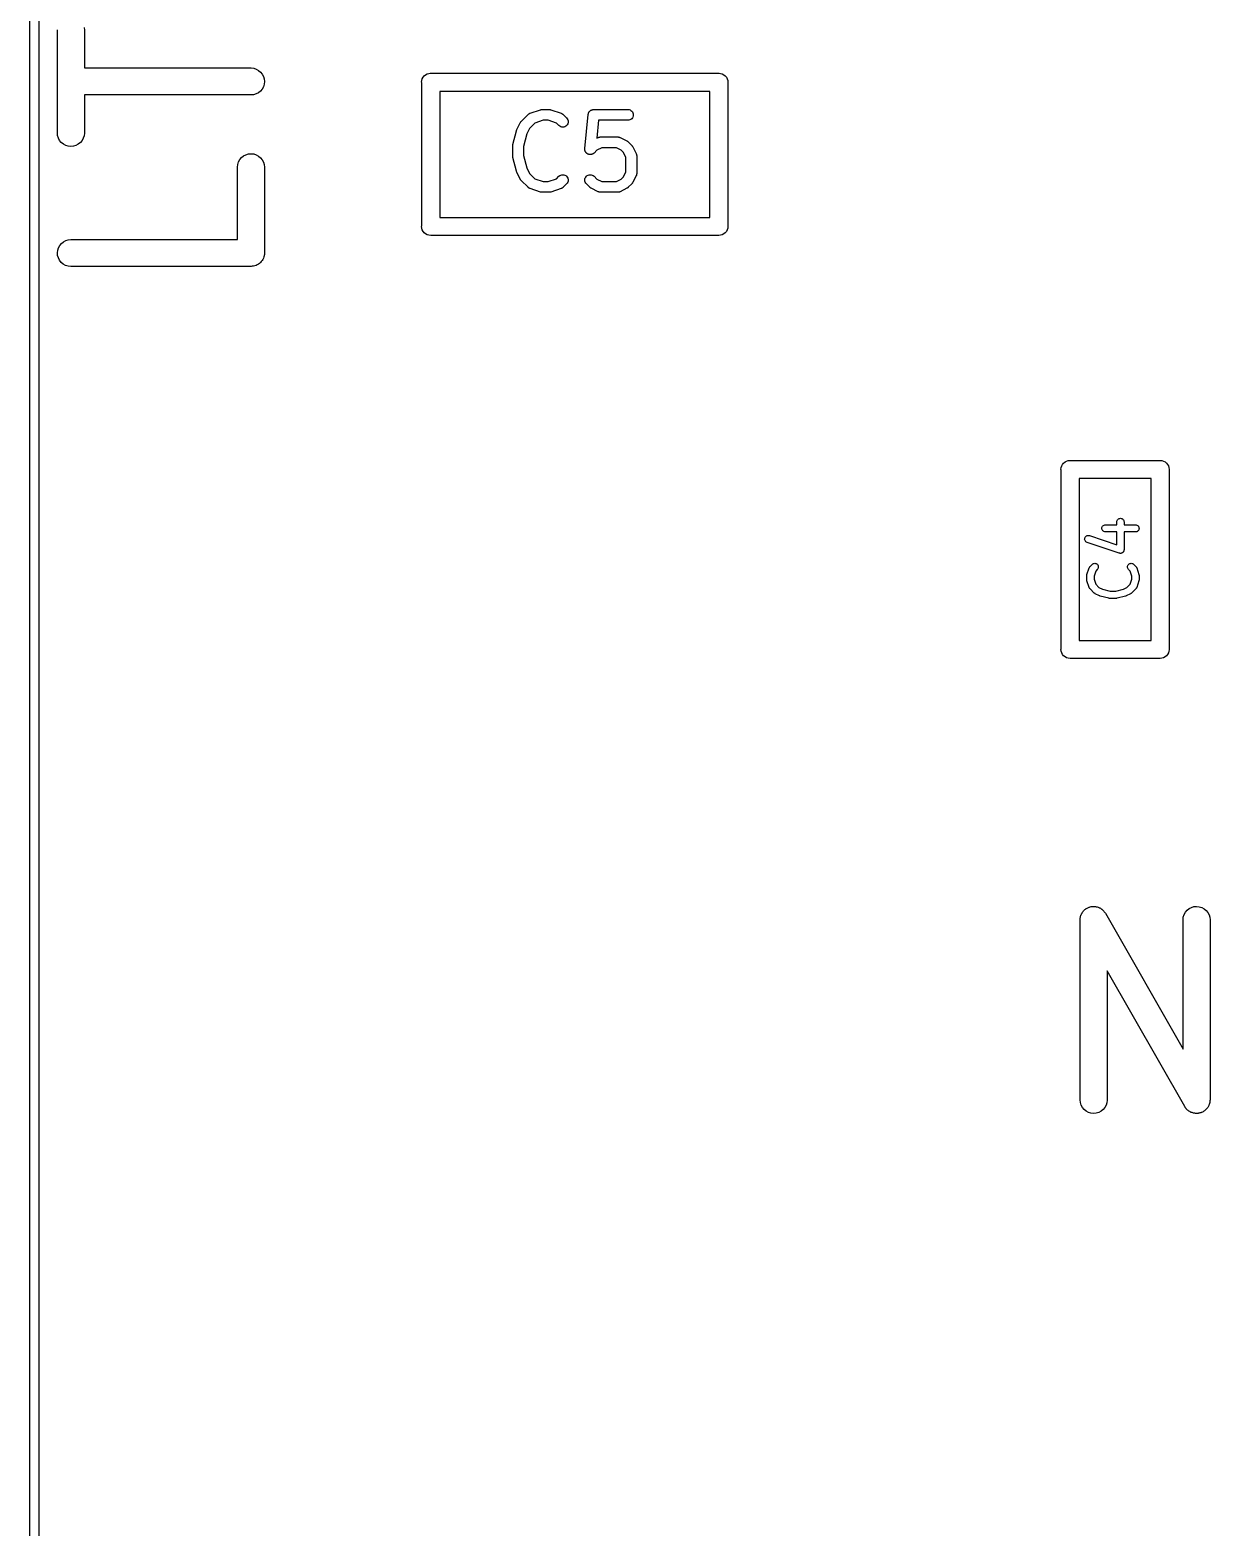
# Model space of a CAD drawing. Extents: x 39.2 to 71.6, y -130.1 to -60.
# Drawn here: x 39.98 to 46.53, y -84.87 to -76.56 of the extents above; entities that cross this region are included whole.
import ezdxf

# ---------------------------------------------------------------- set-up
doc = ezdxf.new("R2010")
doc.units = 0
doc.layers.add('BLACK', color=7, linetype='CONTINUOUS')

msp = doc.modelspace()

# ---------------------------------------------------------------- linework, layer by layer
at = {"layer": 'BLACK', "linetype": 'CONTINUOUS'}
for p, q in [((39.975, -125.001), (39.975, -64.9988)), ((40.025, -65.0011), (40.025, -124.999)), ((40.1274, -76.5595), (40.1274, -76.5585)), ((40.1274, -77.131), (40.1274, -76.5595)), ((40.276, -76.545), (40.2774, -76.5595)), ((40.2774, -76.5595), (40.2774, -76.7702)), ((40.2774, -76.7702), (41.2024, -76.7702)), ((41.2024, -76.7702), (41.2034, -76.7702)), ((41.2034, -76.7702), (41.218, -76.7719)), ((41.218, -76.7719), (41.2319, -76.7763)), ((41.2319, -76.7763), (41.2448, -76.7834)), ((41.2448, -76.7834), (41.256, -76.7928)), ((41.256, -76.7928), (41.2651, -76.8042)), ((41.2651, -76.8042), (41.2719, -76.8171)), ((41.2719, -76.8171), (41.2761, -76.8312)), ((41.2761, -76.8312), (41.2774, -76.8458)), ((42.1507, -76.8402), (42.1536, -76.8308)), ((42.1536, -76.8308), (42.1582, -76.8221)), ((42.1582, -76.8221), (42.1645, -76.8145)), ((42.1645, -76.8145), (42.1721, -76.8082)), ((42.1721, -76.8082), (42.1808, -76.8036)), ((42.1808, -76.8036), (42.1902, -76.8007)), ((42.1902, -76.8007), (42.1976, -76.8)), ((42.1976, -76.8), (42.2, -76.7998)), ((42.2, -76.7998), (42.2024, -76.8)), ((42.2024, -76.8), (43.7976, -76.8)), ((43.7976, -76.8), (43.8, -76.7998)), ((43.8, -76.7998), (43.8024, -76.8)), ((43.8024, -76.8), (43.8098, -76.8007)), ((43.8098, -76.8007), (43.8192, -76.8036)), ((43.8192, -76.8036), (43.8279, -76.8082)), ((43.8279, -76.8082), (43.8355, -76.8145)), ((43.8355, -76.8145), (43.8418, -76.8221)), ((43.8418, -76.8221), (43.8464, -76.8308)), ((43.8464, -76.8308), (43.8493, -76.8402)), ((41.2024, -76.9202), (40.2774, -76.9202)), ((40.2774, -76.9202), (40.2774, -77.131)), ((41.2169, -76.9188), (41.2024, -76.9202)), ((41.231, -76.9146), (41.2169, -76.9188)), ((41.2439, -76.9077), (41.231, -76.9146)), ((41.2552, -76.8985), (41.2439, -76.9077)), ((41.2646, -76.8872), (41.2552, -76.8985)), ((41.2715, -76.8743), (41.2646, -76.8872)), ((41.2758, -76.8603), (41.2715, -76.8743)), ((41.2774, -76.8458), (41.2758, -76.8603)), ((42.1498, -76.85), (42.1507, -76.8402)), ((42.15, -76.8525), (42.1498, -76.85)), ((42.15, -77.6476), (42.15, -76.8525)), ((42.25, -76.9), (42.25, -77.6)), ((43.75, -76.9), (42.25, -76.9)), ((43.75, -77.6), (43.75, -76.9)), ((43.8493, -76.8402), (43.8502, -76.85)), ((43.8502, -76.85), (43.85, -76.8524)), ((43.85, -76.8524), (43.85, -77.6476)), ((42.7524, -77.0215), (42.8096, -77.0025)), ((42.8096, -77.0025), (42.81, -77.0024)), ((42.81, -77.0024), (42.8116, -77.002)), ((42.8116, -77.002), (42.8132, -77.0015)), ((42.8132, -77.0015), (42.8145, -77.0014)), ((42.8145, -77.0014), (42.8157, -77.0011)), ((42.8157, -77.0011), (42.8174, -77.0011)), ((42.8174, -77.0011), (42.819, -77.001)), ((42.819, -77.001), (42.8571, -77.001)), ((42.8571, -77.001), (42.8576, -77.001)), ((42.8576, -77.001), (42.8592, -77.0011)), ((42.8592, -77.0011), (42.8609, -77.0012)), ((42.8609, -77.0012), (42.8621, -77.0015)), ((42.8621, -77.0015), (42.8634, -77.0016)), ((42.8634, -77.0016), (42.865, -77.0021)), ((42.865, -77.0021), (42.8666, -77.0025)), ((42.8666, -77.0025), (42.9238, -77.0215)), ((43.0909, -77.0043), (43.0922, -77.0038)), ((43.0922, -77.0038), (43.0933, -77.0032)), ((43.0933, -77.0032), (43.0949, -77.0028)), ((43.0949, -77.0028), (43.0963, -77.0022)), ((43.0963, -77.0022), (43.0977, -77.0019)), ((43.0977, -77.0019), (43.0989, -77.0015)), ((43.0989, -77.0015), (43.1005, -77.0014)), ((43.1005, -77.0014), (43.1021, -77.0011)), ((43.1021, -77.0011), (43.1034, -77.0011)), ((43.1034, -77.0011), (43.1048, -77.001)), ((43.1048, -77.001), (43.2952, -77.001)), ((43.2952, -77.001), (43.2957, -77.001)), ((43.2957, -77.001), (43.3015, -77.0016)), ((43.3015, -77.0016), (43.3071, -77.0034)), ((43.3071, -77.0034), (43.3122, -77.0062)), ((42.6779, -77.1128), (42.697, -77.0747)), ((42.697, -77.0747), (42.6972, -77.0743)), ((42.6972, -77.0743), (42.6981, -77.0729)), ((42.6981, -77.0729), (42.6989, -77.0714)), ((42.6989, -77.0714), (42.6997, -77.0704)), ((42.6997, -77.0704), (42.7004, -77.0694)), ((42.7004, -77.0694), (42.7015, -77.0682)), ((42.7015, -77.0682), (42.7026, -77.0669)), ((42.7026, -77.0669), (42.7407, -77.0288)), ((42.7407, -77.0288), (42.741, -77.0285)), ((42.741, -77.0285), (42.7417, -77.0279)), ((42.7417, -77.0279), (42.7423, -77.0273)), ((42.7423, -77.0273), (42.744, -77.0261)), ((42.744, -77.0261), (42.7456, -77.0248)), ((42.7456, -77.0248), (42.7463, -77.0244)), ((42.7463, -77.0244), (42.7471, -77.0239)), ((42.7471, -77.0239), (42.7489, -77.0231)), ((42.7781, -77.0762), (42.7485, -77.1059)), ((42.7489, -77.0231), (42.7508, -77.0221)), ((42.7508, -77.0221), (42.7516, -77.0219)), ((42.7516, -77.0219), (42.7524, -77.0215)), ((42.8239, -77.061), (42.7781, -77.0762)), ((42.8523, -77.061), (42.8239, -77.061)), ((42.8981, -77.0762), (42.8523, -77.061)), ((42.9121, -77.0903), (42.8981, -77.0762)), ((42.9238, -77.0215), (42.9242, -77.0217)), ((42.9242, -77.0217), (42.925, -77.022)), ((42.925, -77.022), (42.9258, -77.0223)), ((42.9258, -77.0223), (42.9276, -77.0233)), ((42.9276, -77.0233), (42.9295, -77.0241)), ((42.9295, -77.0241), (42.9302, -77.0247)), ((42.9302, -77.0247), (42.931, -77.0251)), ((42.931, -77.0251), (42.9326, -77.0264)), ((42.9326, -77.0264), (42.9342, -77.0276)), ((42.9342, -77.0276), (42.9348, -77.0282)), ((42.9348, -77.0282), (42.9355, -77.0288)), ((42.9355, -77.0288), (42.9545, -77.0478)), ((42.9581, -77.0859), (42.9544, -77.0904)), ((42.9545, -77.0478), (42.9548, -77.0481)), ((42.9548, -77.0481), (42.9585, -77.0527)), ((42.9609, -77.0808), (42.9581, -77.0859)), ((42.9585, -77.0527), (42.9612, -77.0579)), ((42.9627, -77.0752), (42.9609, -77.0808)), ((42.9612, -77.0579), (42.9628, -77.0635)), ((42.9633, -77.0694), (42.9627, -77.0752)), ((42.9628, -77.0635), (42.9633, -77.0694)), ((43.0559, -77.2184), (43.0749, -77.028)), ((43.0749, -77.028), (43.075, -77.0275)), ((43.075, -77.0275), (43.0752, -77.0262)), ((43.0752, -77.0262), (43.0754, -77.0249)), ((43.0754, -77.0249), (43.0758, -77.0234)), ((43.0758, -77.0234), (43.0762, -77.0218)), ((43.0762, -77.0218), (43.0767, -77.0206)), ((43.0767, -77.0206), (43.0771, -77.0193)), ((43.0771, -77.0193), (43.0779, -77.0179)), ((43.0779, -77.0179), (43.0785, -77.0164)), ((43.0785, -77.0164), (43.0793, -77.0154)), ((43.0793, -77.0154), (43.0799, -77.0142)), ((43.0799, -77.0142), (43.0809, -77.0129)), ((43.0809, -77.0129), (43.0818, -77.0116)), ((43.0818, -77.0116), (43.0828, -77.0107)), ((43.0828, -77.0107), (43.0836, -77.0097)), ((43.0836, -77.0097), (43.0849, -77.0087)), ((43.0849, -77.0087), (43.086, -77.0075)), ((43.086, -77.0075), (43.0871, -77.0068)), ((43.0871, -77.0068), (43.0882, -77.006)), ((43.0882, -77.006), (43.0896, -77.0052)), ((43.0896, -77.0052), (43.0909, -77.0043)), ((43.1319, -77.061), (43.122, -77.1602)), ((43.2952, -77.061), (43.1319, -77.061)), ((43.3011, -77.0604), (43.2952, -77.061)), ((43.3067, -77.0587), (43.3011, -77.0604)), ((43.3118, -77.0559), (43.3067, -77.0587)), ((43.3164, -77.0522), (43.3118, -77.0559)), ((43.3122, -77.0062), (43.3167, -77.01)), ((43.3201, -77.0477), (43.3164, -77.0522)), ((43.3167, -77.01), (43.3203, -77.0145)), ((43.3229, -77.0426), (43.3201, -77.0477)), ((43.3203, -77.0145), (43.3231, -77.0197)), ((43.3246, -77.037), (43.3229, -77.0426)), ((43.3231, -77.0197), (43.3247, -77.0253)), ((43.3252, -77.0312), (43.3246, -77.037)), ((43.3247, -77.0253), (43.3252, -77.0312)), ((40.1288, -77.1455), (40.1274, -77.131)), ((40.133, -77.1595), (40.1288, -77.1455)), ((40.1399, -77.1725), (40.133, -77.1595)), ((40.2713, -77.1605), (40.2643, -77.1733)), ((40.2757, -77.1465), (40.2713, -77.1605)), ((40.2774, -77.132), (40.2757, -77.1465)), ((40.2774, -77.131), (40.2774, -77.132)), ((42.6566, -77.1951), (42.6757, -77.1189)), ((42.6757, -77.1189), (42.6758, -77.1185)), ((42.6758, -77.1182), (42.6769, -77.1156)), ((42.6758, -77.1184), (42.6758, -77.1182)), ((42.6758, -77.1185), (42.6758, -77.1184)), ((42.6769, -77.1156), (42.6778, -77.113)), ((42.6778, -77.113), (42.6779, -77.1129)), ((42.6779, -77.1129), (42.6779, -77.1128)), ((42.7331, -77.1367), (42.7157, -77.2061)), ((42.7485, -77.1059), (42.7331, -77.1367)), ((42.9166, -77.094), (42.9121, -77.0903)), ((42.9218, -77.0967), (42.9166, -77.094)), ((42.9274, -77.0985), (42.9218, -77.0967)), ((42.9332, -77.099), (42.9274, -77.0985)), ((42.9391, -77.0985), (42.9332, -77.099)), ((42.9447, -77.0968), (42.9391, -77.0985)), ((42.9498, -77.0941), (42.9447, -77.0968)), ((42.9544, -77.0904), (42.9498, -77.0941)), ((43.122, -77.1602), (43.1294, -77.1565)), ((43.1294, -77.1565), (43.1298, -77.1563)), ((43.1298, -77.1563), (43.1306, -77.156)), ((43.1306, -77.156), (43.1314, -77.1556)), ((43.1314, -77.1556), (43.1334, -77.155)), ((43.1334, -77.155), (43.1353, -77.1543)), ((43.1353, -77.1543), (43.1362, -77.1542)), ((43.1362, -77.1542), (43.137, -77.1539)), ((43.137, -77.1539), (43.1391, -77.1537)), ((43.1391, -77.1537), (43.1411, -77.1534)), ((43.1411, -77.1534), (43.142, -77.1534)), ((43.142, -77.1534), (43.1429, -77.1533)), ((43.1429, -77.1533), (43.2381, -77.1533)), ((43.2381, -77.1533), (43.2385, -77.1533)), ((43.2385, -77.1533), (43.2394, -77.1534)), ((43.2394, -77.1534), (43.2403, -77.1534)), ((43.2403, -77.1534), (43.2423, -77.1538)), ((43.2423, -77.1538), (43.2443, -77.154)), ((43.2443, -77.154), (43.2452, -77.1543)), ((43.2452, -77.1543), (43.246, -77.1544)), ((43.246, -77.1544), (43.248, -77.1551)), ((43.248, -77.1551), (43.2499, -77.1558)), ((43.2499, -77.1558), (43.2507, -77.1562)), ((43.2507, -77.1562), (43.2515, -77.1565)), ((43.2515, -77.1565), (43.2896, -77.1755)), ((40.1492, -77.1838), (40.1399, -77.1725)), ((40.1604, -77.1931), (40.1492, -77.1838)), ((40.1733, -77.2001), (40.1604, -77.1931)), ((40.1873, -77.2044), (40.1733, -77.2001)), ((40.2019, -77.206), (40.1873, -77.2044)), ((40.2164, -77.2046), (40.2019, -77.206)), ((40.2305, -77.2005), (40.2164, -77.2046)), ((40.2434, -77.1937), (40.2305, -77.2005)), ((40.2549, -77.1845), (40.2434, -77.1937)), ((40.2643, -77.1733), (40.2549, -77.1845)), ((41.1613, -77.2587), (41.1743, -77.2519)), ((41.1743, -77.2519), (41.1883, -77.2478)), ((41.1883, -77.2478), (41.2029, -77.2464)), ((41.2029, -77.2464), (41.2175, -77.248)), ((41.2175, -77.248), (41.2314, -77.2523)), ((41.2314, -77.2523), (41.2443, -77.2592)), ((42.6557, -77.2009), (42.6561, -77.1985)), ((42.6558, -77.2014), (42.6557, -77.2009)), ((42.6557, -77.202), (42.6558, -77.2014)), ((42.6557, -77.2024), (42.6557, -77.202)), ((42.6557, -77.2595), (42.6557, -77.2024)), ((42.6561, -77.1985), (42.6564, -77.1961)), ((42.6564, -77.1961), (42.6565, -77.1956)), ((42.6565, -77.1956), (42.6566, -77.1951)), ((42.7157, -77.2061), (42.7157, -77.2558)), ((43.0557, -77.2213), (43.0559, -77.2199)), ((43.0559, -77.2228), (43.0557, -77.2213)), ((43.0559, -77.2199), (43.0559, -77.2184)), ((43.0559, -77.2243), (43.0559, -77.2228)), ((43.0561, -77.2257), (43.0559, -77.2243)), ((43.0563, -77.2272), (43.0561, -77.2257)), ((43.0567, -77.2286), (43.0563, -77.2272)), ((43.057, -77.23), (43.0567, -77.2286)), ((43.0575, -77.2314), (43.057, -77.23)), ((43.0579, -77.2328), (43.0575, -77.2314)), ((43.0586, -77.2341), (43.0579, -77.2328)), ((43.0592, -77.2355), (43.0586, -77.2341)), ((43.06, -77.2367), (43.0592, -77.2355)), ((43.0607, -77.2379), (43.06, -77.2367)), ((43.0616, -77.2391), (43.0607, -77.2379)), ((43.0624, -77.2403), (43.0616, -77.2391)), ((43.0634, -77.2414), (43.0624, -77.2403)), ((43.0644, -77.2425), (43.0634, -77.2414)), ((43.0655, -77.2434), (43.0644, -77.2425)), ((43.0665, -77.2445), (43.0655, -77.2434)), ((43.0677, -77.2453), (43.0665, -77.2445)), ((43.0689, -77.2462), (43.0677, -77.2453)), ((43.0702, -77.247), (43.0689, -77.2462)), ((43.0714, -77.2478), (43.0702, -77.247)), ((43.0727, -77.2483), (43.0714, -77.2478)), ((43.074, -77.249), (43.0727, -77.2483)), ((43.0754, -77.2495), (43.074, -77.249)), ((43.0768, -77.2501), (43.0754, -77.2495)), ((43.0782, -77.2504), (43.0768, -77.2501)), ((43.0796, -77.2508), (43.0782, -77.2504)), ((43.0811, -77.251), (43.0796, -77.2508)), ((43.0825, -77.2513), (43.0811, -77.251)), ((43.084, -77.2513), (43.0825, -77.2513)), ((43.0854, -77.2514), (43.084, -77.2513)), ((43.0869, -77.2513), (43.0854, -77.2514)), ((43.0884, -77.2513), (43.0869, -77.2513)), ((43.0898, -77.251), (43.0884, -77.2513)), ((43.0912, -77.2509), (43.0898, -77.251)), ((43.0927, -77.2505), (43.0912, -77.2509)), ((43.0941, -77.2502), (43.0927, -77.2505)), ((43.0955, -77.2497), (43.0941, -77.2502)), ((43.0969, -77.2493), (43.0955, -77.2497)), ((43.0982, -77.2486), (43.0969, -77.2493)), ((43.0996, -77.248), (43.0982, -77.2486)), ((43.1008, -77.2472), (43.0996, -77.248)), ((43.1021, -77.2466), (43.1008, -77.2472)), ((43.1032, -77.2457), (43.1021, -77.2466)), ((43.1045, -77.2448), (43.1032, -77.2457)), ((43.1055, -77.2438), (43.1045, -77.2448)), ((43.1066, -77.2429), (43.1055, -77.2438)), ((43.1069, -77.2426), (43.1066, -77.2429)), ((43.1225, -77.227), (43.1069, -77.2426)), ((43.1499, -77.2133), (43.1225, -77.227)), ((43.231, -77.2133), (43.1499, -77.2133)), ((43.2584, -77.227), (43.231, -77.2133)), ((43.2706, -77.2392), (43.2584, -77.227)), ((43.2843, -77.2666), (43.2706, -77.2392)), ((43.2896, -77.1755), (43.29, -77.1757)), ((43.29, -77.1757), (43.2914, -77.1766)), ((43.2914, -77.1766), (43.2929, -77.1774)), ((43.2929, -77.1774), (43.2938, -77.1782)), ((43.2938, -77.1782), (43.2949, -77.1789)), ((43.2949, -77.1789), (43.2961, -77.1801)), ((43.2961, -77.1801), (43.2974, -77.1812)), ((43.2974, -77.1812), (43.3165, -77.2002)), ((43.3165, -77.2002), (43.3167, -77.2005)), ((43.3167, -77.2005), (43.3178, -77.2018)), ((43.3178, -77.2018), (43.319, -77.2031)), ((43.319, -77.2031), (43.3196, -77.2041)), ((43.3196, -77.2041), (43.3204, -77.2051)), ((43.3204, -77.2051), (43.3212, -77.2066)), ((43.3212, -77.2066), (43.3221, -77.208)), ((43.3221, -77.208), (43.3411, -77.2461)), ((43.3411, -77.2461), (43.3413, -77.2465)), ((43.3413, -77.2465), (43.3416, -77.2473)), ((43.3416, -77.2473), (43.342, -77.2481)), ((43.342, -77.2481), (43.3426, -77.2501)), ((43.3426, -77.2501), (43.3433, -77.252)), ((43.3433, -77.252), (43.3435, -77.2528)), ((43.3435, -77.2528), (43.3437, -77.2537)), ((41.1274, -77.3204), (41.129, -77.3058)), ((41.1274, -77.3214), (41.1274, -77.3204)), ((41.1274, -77.7226), (41.1274, -77.3214)), ((41.129, -77.3058), (41.1334, -77.2919)), ((41.1334, -77.2919), (41.1405, -77.2791)), ((41.1405, -77.2791), (41.1499, -77.2678)), ((41.1499, -77.2678), (41.1613, -77.2587)), ((41.2443, -77.2592), (41.2556, -77.2686)), ((41.2556, -77.2686), (41.2648, -77.2799)), ((41.2648, -77.2799), (41.2717, -77.2928)), ((41.2717, -77.2928), (41.276, -77.3069)), ((41.276, -77.3069), (41.2774, -77.3214)), ((41.2774, -77.3214), (41.2774, -77.7976)), ((42.6558, -77.2601), (42.6557, -77.2595)), ((42.6557, -77.2606), (42.6558, -77.2601)), ((42.6561, -77.263), (42.6557, -77.2606)), ((42.6563, -77.2653), (42.6561, -77.263)), ((42.6564, -77.2659), (42.6563, -77.2653)), ((42.6565, -77.2664), (42.6564, -77.2659)), ((42.6566, -77.2668), (42.6565, -77.2664)), ((42.6757, -77.343), (42.6566, -77.2668)), ((42.7157, -77.2558), (42.7331, -77.3252)), ((42.7331, -77.3252), (42.7485, -77.356)), ((43.2843, -77.3477), (43.2843, -77.2666)), ((43.3437, -77.2537), (43.3439, -77.2557)), ((43.3439, -77.2557), (43.3442, -77.2578)), ((43.3442, -77.2578), (43.3442, -77.2586)), ((43.3442, -77.2586), (43.3443, -77.2595)), ((43.3443, -77.2595), (43.3443, -77.3548)), ((42.6757, -77.3431), (42.6757, -77.343)), ((42.6757, -77.3433), (42.6757, -77.3431)), ((42.6767, -77.3458), (42.6757, -77.3433)), ((42.6776, -77.3485), (42.6767, -77.3458)), ((42.6777, -77.3486), (42.6776, -77.3485)), ((42.6777, -77.3488), (42.6777, -77.3486)), ((42.6779, -77.3491), (42.6777, -77.3488)), ((42.697, -77.3872), (42.6779, -77.3491)), ((42.6979, -77.3887), (42.697, -77.3872)), ((42.6986, -77.3901), (42.6979, -77.3887)), ((42.6994, -77.3911), (42.6986, -77.3901)), ((42.7001, -77.3922), (42.6994, -77.3911)), ((42.7013, -77.3934), (42.7001, -77.3922)), ((42.7023, -77.3947), (42.7013, -77.3934)), ((42.7026, -77.395), (42.7023, -77.3947)), ((42.7407, -77.4331), (42.7026, -77.395)), ((42.7485, -77.356), (42.7781, -77.3857)), ((42.7781, -77.3857), (42.8239, -77.401)), ((42.8239, -77.401), (42.8523, -77.401)), ((42.8523, -77.401), (42.8981, -77.3857)), ((42.8981, -77.3857), (42.9121, -77.3716)), ((42.9121, -77.3716), (42.9124, -77.3713)), ((42.9124, -77.3713), (42.917, -77.3677)), ((42.917, -77.3677), (42.9222, -77.365)), ((42.9222, -77.365), (42.9278, -77.3634)), ((42.9278, -77.3634), (42.9336, -77.3629)), ((42.9336, -77.3629), (42.9395, -77.3635)), ((42.9545, -77.4141), (42.9355, -77.4331)), ((42.9395, -77.3635), (42.9451, -77.3652)), ((42.9451, -77.3652), (42.9502, -77.368)), ((42.9502, -77.368), (42.9547, -77.3718)), ((42.9583, -77.4095), (42.9545, -77.4141)), ((42.9547, -77.3718), (42.9584, -77.3763)), ((42.961, -77.4044), (42.9583, -77.4095)), ((42.9584, -77.3763), (42.9611, -77.3815)), ((42.9627, -77.3988), (42.961, -77.4044)), ((42.9611, -77.3815), (42.9628, -77.3871)), ((42.9633, -77.393), (42.9627, -77.3988)), ((42.9628, -77.3871), (42.9633, -77.393)), ((43.0557, -77.3925), (43.0563, -77.3867)), ((43.0562, -77.3984), (43.0557, -77.3925)), ((43.0579, -77.404), (43.0562, -77.3984)), ((43.0563, -77.3867), (43.0581, -77.3811)), ((43.0606, -77.4092), (43.0579, -77.404)), ((43.0581, -77.3811), (43.0609, -77.376)), ((43.0642, -77.4138), (43.0606, -77.4092)), ((43.0609, -77.376), (43.0646, -77.3715)), ((43.0645, -77.4141), (43.0642, -77.4138)), ((43.0835, -77.4331), (43.0645, -77.4141)), ((43.0646, -77.3715), (43.0692, -77.3678)), ((43.0692, -77.3678), (43.0744, -77.3651)), ((43.0744, -77.3651), (43.08, -77.3634)), ((43.08, -77.3634), (43.0858, -77.3629)), ((43.0858, -77.3629), (43.0916, -77.3634)), ((43.0916, -77.3634), (43.0972, -77.3652)), ((43.0972, -77.3652), (43.1024, -77.3679)), ((43.1024, -77.3679), (43.1069, -77.3716)), ((43.1069, -77.3716), (43.1225, -77.3872)), ((43.1225, -77.3872), (43.1499, -77.401)), ((43.1499, -77.401), (43.231, -77.401)), ((43.231, -77.401), (43.2584, -77.3872)), ((43.2584, -77.3872), (43.2706, -77.3751)), ((43.2706, -77.3751), (43.2843, -77.3477)), ((43.3164, -77.4141), (43.2974, -77.4331)), ((43.3175, -77.4128), (43.3164, -77.4141)), ((43.3187, -77.4116), (43.3175, -77.4128)), ((43.3194, -77.4105), (43.3187, -77.4116)), ((43.3202, -77.4095), (43.3194, -77.4105)), ((43.321, -77.4081), (43.3202, -77.4095)), ((43.3219, -77.4066), (43.321, -77.4081)), ((43.3221, -77.4063), (43.3219, -77.4066)), ((43.3411, -77.3682), (43.3221, -77.4063)), ((43.3414, -77.3674), (43.3411, -77.3682)), ((43.3419, -77.3666), (43.3414, -77.3674)), ((43.3425, -77.3646), (43.3419, -77.3666)), ((43.3432, -77.3627), (43.3425, -77.3646)), ((43.3434, -77.3618), (43.3432, -77.3627)), ((43.3436, -77.361), (43.3434, -77.3618)), ((43.3439, -77.359), (43.3436, -77.361)), ((43.3442, -77.3569), (43.3439, -77.359)), ((43.3443, -77.3552), (43.3442, -77.3561)), ((43.3442, -77.3561), (43.3442, -77.3569)), ((43.3443, -77.3548), (43.3443, -77.3552)), ((42.7414, -77.4337), (42.7407, -77.4331)), ((42.742, -77.4343), (42.7414, -77.4337)), ((42.7436, -77.4355), (42.742, -77.4343)), ((42.7452, -77.4368), (42.7436, -77.4355)), ((42.746, -77.4373), (42.7452, -77.4368)), ((42.7467, -77.4378), (42.746, -77.4373)), ((42.7486, -77.4386), (42.7467, -77.4378)), ((42.7504, -77.4396), (42.7486, -77.4386)), ((42.7512, -77.4399), (42.7504, -77.4396)), ((42.752, -77.4402), (42.7512, -77.4399)), ((42.7524, -77.4404), (42.752, -77.4402)), ((42.8096, -77.4594), (42.7524, -77.4404)), ((42.8112, -77.4598), (42.8096, -77.4594)), ((42.8128, -77.4603), (42.8112, -77.4598)), ((42.814, -77.4604), (42.8128, -77.4603)), ((42.8153, -77.4607), (42.814, -77.4604)), ((42.817, -77.4608), (42.8153, -77.4607)), ((42.8186, -77.4609), (42.817, -77.4608)), ((42.819, -77.461), (42.8186, -77.4609)), ((42.8571, -77.461), (42.819, -77.461)), ((42.8588, -77.4608), (42.8571, -77.461)), ((42.8605, -77.4608), (42.8588, -77.4608)), ((42.8617, -77.4605), (42.8605, -77.4608)), ((42.863, -77.4604), (42.8617, -77.4605)), ((42.8646, -77.4599), (42.863, -77.4604)), ((42.8662, -77.4595), (42.8646, -77.4599)), ((42.8666, -77.4594), (42.8662, -77.4595)), ((42.9238, -77.4404), (42.8666, -77.4594)), ((42.9246, -77.44), (42.9238, -77.4404)), ((42.9254, -77.4398), (42.9246, -77.44)), ((42.9272, -77.4388), (42.9254, -77.4398)), ((42.9291, -77.438), (42.9272, -77.4388)), ((42.9298, -77.4375), (42.9291, -77.438)), ((42.9306, -77.4371), (42.9298, -77.4375)), ((42.9322, -77.4358), (42.9306, -77.4371)), ((42.9339, -77.4346), (42.9322, -77.4358)), ((42.9345, -77.434), (42.9339, -77.4346)), ((42.9352, -77.4334), (42.9345, -77.434)), ((42.9355, -77.4331), (42.9352, -77.4334)), ((43.0849, -77.4342), (43.0835, -77.4331)), ((43.0861, -77.4354), (43.0849, -77.4342)), ((43.0871, -77.436), (43.0861, -77.4354)), ((43.0881, -77.4368), (43.0871, -77.436)), ((43.0896, -77.4376), (43.0881, -77.4368)), ((43.091, -77.4385), (43.0896, -77.4376)), ((43.0913, -77.4387), (43.091, -77.4385)), ((43.1294, -77.4578), (43.0913, -77.4387)), ((43.1303, -77.4581), (43.1294, -77.4578)), ((43.131, -77.4585), (43.1303, -77.4581)), ((43.133, -77.4591), (43.131, -77.4585)), ((43.1349, -77.4599), (43.133, -77.4591)), ((43.1358, -77.46), (43.1349, -77.4599)), ((43.1366, -77.4603), (43.1358, -77.46)), ((43.1386, -77.4605), (43.1366, -77.4603)), ((43.1407, -77.4609), (43.1386, -77.4605)), ((43.1416, -77.4609), (43.1407, -77.4609)), ((43.1424, -77.4609), (43.1416, -77.4609)), ((43.1429, -77.461), (43.1424, -77.4609)), ((43.2381, -77.461), (43.1429, -77.461)), ((43.239, -77.4609), (43.2381, -77.461)), ((43.2399, -77.4609), (43.239, -77.4609)), ((43.2419, -77.4606), (43.2399, -77.4609)), ((43.2439, -77.4604), (43.2419, -77.4606)), ((43.2448, -77.4601), (43.2439, -77.4604)), ((43.2456, -77.46), (43.2448, -77.4601)), ((43.2476, -77.4593), (43.2456, -77.46)), ((43.2495, -77.4587), (43.2476, -77.4593)), ((43.2503, -77.4583), (43.2495, -77.4587)), ((43.2511, -77.458), (43.2503, -77.4583)), ((43.2515, -77.4578), (43.2511, -77.458)), ((43.2896, -77.4387), (43.2515, -77.4578)), ((43.291, -77.4378), (43.2896, -77.4387)), ((43.2925, -77.4371), (43.291, -77.4378)), ((43.2935, -77.4363), (43.2925, -77.4371)), ((43.2946, -77.4356), (43.2935, -77.4363)), ((43.2958, -77.4345), (43.2946, -77.4356)), ((43.2971, -77.4334), (43.2958, -77.4345)), ((43.2974, -77.4331), (43.2971, -77.4334)), ((42.1498, -77.65), (42.15, -77.6476)), ((42.1507, -77.6598), (42.1498, -77.65)), ((42.1536, -77.6692), (42.1507, -77.6598)), ((42.25, -77.6), (43.75, -77.6)), ((43.8493, -77.6598), (43.8464, -77.6692)), ((43.85, -77.6524), (43.8493, -77.6598)), ((43.85, -77.6476), (43.8502, -77.65)), ((43.8502, -77.65), (43.85, -77.6524)), ((43.85, -77.6524), (43.85, -77.6524)), ((40.1402, -77.7557), (40.1495, -77.7444)), ((40.1495, -77.7444), (40.1609, -77.7351)), ((40.1609, -77.7351), (40.1738, -77.7283)), ((40.1738, -77.7283), (40.1878, -77.724)), ((40.1878, -77.724), (40.2024, -77.7226)), ((40.2024, -77.7226), (41.1274, -77.7226)), ((42.1582, -77.6779), (42.1536, -77.6692)), ((42.1607, -77.681), (42.1582, -77.6779)), ((42.1645, -77.6855), (42.1607, -77.681)), ((42.1721, -77.6918), (42.1645, -77.6855)), ((42.1808, -77.6964), (42.1721, -77.6918)), ((42.1902, -77.6993), (42.1808, -77.6964)), ((42.2, -77.7002), (42.1902, -77.6993)), ((42.2024, -77.7), (42.2, -77.7002)), ((43.7976, -77.7), (42.2024, -77.7)), ((43.8, -77.7002), (43.7976, -77.7)), ((43.8098, -77.6993), (43.8, -77.7002)), ((43.8192, -77.6964), (43.8098, -77.6993)), ((43.8279, -77.6918), (43.8192, -77.6964)), ((43.8355, -77.6855), (43.8279, -77.6918)), ((43.8418, -77.6779), (43.8355, -77.6855)), ((43.8464, -77.6692), (43.8418, -77.6779)), ((40.1274, -77.7971), (40.1289, -77.7825)), ((40.1287, -77.8117), (40.1274, -77.7971)), ((40.1328, -77.8257), (40.1287, -77.8117)), ((40.1289, -77.7825), (40.1332, -77.7686)), ((40.1396, -77.8387), (40.1328, -77.8257)), ((40.1332, -77.7686), (40.1402, -77.7557)), ((41.2679, -77.8334), (41.2646, -77.8396)), ((41.2713, -77.8272), (41.2679, -77.8334)), ((41.2714, -77.8269), (41.2713, -77.8272)), ((41.2715, -77.8267), (41.2714, -77.8269)), ((41.2736, -77.8199), (41.2715, -77.8267)), ((41.2757, -77.8132), (41.2736, -77.8199)), ((41.2758, -77.813), (41.2757, -77.8132)), ((41.2766, -77.8057), (41.2758, -77.8127)), ((41.2758, -77.8127), (41.2758, -77.813)), ((41.2774, -77.7987), (41.2766, -77.8057)), ((41.2774, -77.7976), (41.2774, -77.7981)), ((41.2774, -77.7981), (41.2774, -77.7981)), ((41.2774, -77.7981), (41.2774, -77.7982)), ((41.2774, -77.7982), (41.2774, -77.7987)), ((40.1488, -77.8501), (40.1396, -77.8387)), ((40.16, -77.8595), (40.1488, -77.8501)), ((40.1728, -77.8666), (40.16, -77.8595)), ((40.1868, -77.871), (40.1728, -77.8666)), ((40.2013, -77.8726), (40.1868, -77.871)), ((40.2024, -77.8726), (40.2013, -77.8726)), ((41.2024, -77.8726), (40.2024, -77.8726)), ((41.2094, -77.8719), (41.2024, -77.8726)), ((41.2164, -77.8713), (41.2094, -77.8719)), ((41.2167, -77.8712), (41.2164, -77.8713)), ((41.2169, -77.8712), (41.2167, -77.8712)), ((41.2237, -77.8692), (41.2169, -77.8712)), ((41.2305, -77.8672), (41.2237, -77.8692)), ((41.2307, -77.867), (41.2305, -77.8672)), ((41.231, -77.867), (41.2307, -77.867)), ((41.2372, -77.8636), (41.231, -77.867)), ((41.2434, -77.8604), (41.2372, -77.8636)), ((41.2437, -77.8602), (41.2434, -77.8604)), ((41.2439, -77.8601), (41.2437, -77.8602)), ((41.2494, -77.8556), (41.2439, -77.8601)), ((41.2549, -77.8512), (41.2494, -77.8556)), ((41.255, -77.851), (41.2549, -77.8512)), ((41.2552, -77.8508), (41.255, -77.851)), ((41.2597, -77.8454), (41.2552, -77.8508)), ((41.2643, -77.84), (41.2597, -77.8454)), ((41.2644, -77.8398), (41.2643, -77.84)), ((41.2646, -77.8396), (41.2644, -77.8398)), ((45.6998, -79), (45.7007, -78.9902)), ((45.7007, -78.9902), (45.7036, -78.9808)), ((45.7036, -78.9808), (45.7082, -78.9721)), ((45.7082, -78.9721), (45.7145, -78.9645)), ((45.7145, -78.9645), (45.7221, -78.9582)), ((45.7221, -78.9582), (45.7308, -78.9536)), ((45.7308, -78.9536), (45.7402, -78.9507)), ((45.7402, -78.9507), (45.7476, -78.95)), ((45.7476, -78.95), (45.75, -78.9498)), ((45.75, -78.9498), (45.7524, -78.95)), ((45.7524, -78.95), (46.2476, -78.95)), ((46.2476, -78.95), (46.25, -78.9498)), ((46.25, -78.9498), (46.2524, -78.95)), ((46.2524, -78.95), (46.2598, -78.9507)), ((46.2598, -78.9507), (46.2692, -78.9536)), ((46.2692, -78.9536), (46.2779, -78.9582)), ((46.2779, -78.9582), (46.2855, -78.9645)), ((46.2855, -78.9645), (46.2918, -78.9721)), ((46.2918, -78.9721), (46.2964, -78.9808)), ((46.2964, -78.9808), (46.2993, -78.9902)), ((46.2993, -78.9902), (46.3002, -79)), ((45.7, -79.0025), (45.6998, -79)), ((45.7, -79.9976), (45.7, -79.0025)), ((45.8, -79.05), (45.8, -79.95)), ((46.2, -79.05), (45.8, -79.05)), ((46.2, -79.95), (46.2, -79.05)), ((46.3002, -79), (46.3, -79.0024)), ((46.3, -79.0024), (46.3, -79.9976)), ((45.9264, -79.3272), (45.9268, -79.3234)), ((45.9268, -79.3311), (45.9264, -79.3272)), ((45.9268, -79.3234), (45.928, -79.3196)), ((45.9279, -79.3349), (45.9268, -79.3311)), ((45.928, -79.3196), (45.9298, -79.3162)), ((45.9298, -79.3162), (45.9323, -79.3132)), ((45.9323, -79.3132), (45.9354, -79.3107)), ((45.9354, -79.3107), (45.9388, -79.3089)), ((45.9388, -79.3089), (45.9425, -79.3078)), ((45.9425, -79.3078), (45.9464, -79.3074)), ((45.9464, -79.3074), (46.0098, -79.3074)), ((46.0098, -79.2914), (46.0102, -79.2875)), ((46.0098, -79.2917), (46.0098, -79.2914)), ((46.0098, -79.3074), (46.0098, -79.2917)), ((46.0102, -79.2875), (46.0114, -79.2838)), ((46.0114, -79.2838), (46.0133, -79.2804)), ((46.0133, -79.2804), (46.0158, -79.2774)), ((46.0158, -79.2774), (46.0188, -79.2749)), ((46.0188, -79.2749), (46.0223, -79.2731)), ((46.0223, -79.2731), (46.026, -79.272)), ((46.026, -79.272), (46.0299, -79.2717)), ((46.0299, -79.2717), (46.0338, -79.2721)), ((46.0338, -79.2721), (46.0375, -79.2732)), ((46.0375, -79.2732), (46.0409, -79.2751)), ((46.0409, -79.2751), (46.044, -79.2776)), ((46.044, -79.2776), (46.0464, -79.2806)), ((46.0464, -79.2806), (46.0483, -79.284)), ((46.0483, -79.284), (46.0494, -79.2878)), ((46.0494, -79.2878), (46.0498, -79.2917)), ((46.0498, -79.2917), (46.0498, -79.3074)), ((46.0498, -79.3074), (46.1131, -79.3074)), ((46.1131, -79.3074), (46.1134, -79.3074)), ((46.1134, -79.3074), (46.1173, -79.3078)), ((46.1173, -79.3078), (46.121, -79.309)), ((46.121, -79.309), (46.1244, -79.3109)), ((46.1244, -79.3109), (46.1274, -79.3134)), ((46.1274, -79.3134), (46.1298, -79.3164)), ((46.1298, -79.3164), (46.1316, -79.3199)), ((46.1327, -79.3314), (46.1315, -79.3351)), ((46.1316, -79.3199), (46.1327, -79.3236)), ((46.1327, -79.3236), (46.1331, -79.3275)), ((46.1331, -79.3275), (46.1327, -79.3314)), ((45.8312, -79.3881), (45.8314, -79.3842)), ((45.8319, -79.392), (45.8312, -79.3881)), ((45.8314, -79.3842), (45.8323, -79.3804)), ((45.8332, -79.3957), (45.8319, -79.392)), ((45.8323, -79.3804), (45.8339, -79.3769)), ((45.8353, -79.399), (45.8332, -79.3957)), ((45.8339, -79.3769), (45.8361, -79.3737)), ((45.8379, -79.4019), (45.8353, -79.399)), ((45.8361, -79.3737), (45.839, -79.3711)), ((45.8411, -79.4041), (45.8379, -79.4019)), ((45.839, -79.3711), (45.8423, -79.369)), ((45.8446, -79.4058), (45.8411, -79.4041)), ((45.8423, -79.369), (45.846, -79.3676)), ((45.8449, -79.4059), (45.8446, -79.4058)), ((46.0234, -79.4654), (45.8449, -79.4059)), ((45.846, -79.3676), (45.8498, -79.367)), ((45.8498, -79.367), (45.8537, -79.3671)), ((45.8537, -79.3671), (45.8575, -79.3679)), ((45.8575, -79.3679), (46.0098, -79.4187)), ((45.9297, -79.3383), (45.9279, -79.3349)), ((45.9321, -79.3414), (45.9297, -79.3383)), ((45.9351, -79.3439), (45.9321, -79.3414)), ((45.9385, -79.3458), (45.9351, -79.3439)), ((45.9423, -79.3469), (45.9385, -79.3458)), ((45.9461, -79.3474), (45.9423, -79.3469)), ((45.9464, -79.3474), (45.9461, -79.3474)), ((46.0098, -79.3474), (45.9464, -79.3474)), ((46.0098, -79.4187), (46.0098, -79.3474)), ((46.1131, -79.3474), (46.0498, -79.3474)), ((46.0498, -79.3474), (46.0498, -79.4464)), ((46.117, -79.347), (46.1131, -79.3474)), ((46.1207, -79.3459), (46.117, -79.347)), ((46.1242, -79.344), (46.1207, -79.3459)), ((46.1272, -79.3416), (46.1242, -79.344)), ((46.1297, -79.3386), (46.1272, -79.3416)), ((46.1315, -79.3351), (46.1297, -79.3386)), ((46.0246, -79.4657), (46.0234, -79.4654)), ((46.0257, -79.466), (46.0246, -79.4657)), ((46.0265, -79.4661), (46.0257, -79.466)), ((46.0272, -79.4663), (46.0265, -79.4661)), ((46.0284, -79.4663), (46.0272, -79.4663)), ((46.0296, -79.4664), (46.0284, -79.4663)), ((46.0304, -79.4664), (46.0296, -79.4664)), ((46.0311, -79.4664), (46.0304, -79.4664)), ((46.0323, -79.4662), (46.0311, -79.4664)), ((46.0335, -79.4661), (46.0323, -79.4662)), ((46.0342, -79.4659), (46.0335, -79.4661)), ((46.035, -79.4657), (46.0342, -79.4659)), ((46.0361, -79.4653), (46.035, -79.4657)), ((46.0373, -79.465), (46.0361, -79.4653)), ((46.0379, -79.4646), (46.0373, -79.465)), ((46.0386, -79.4643), (46.0379, -79.4646)), ((46.0397, -79.4637), (46.0386, -79.4643)), ((46.0407, -79.4632), (46.0397, -79.4637)), ((46.0413, -79.4627), (46.0407, -79.4632)), ((46.042, -79.4623), (46.0413, -79.4627)), ((46.0428, -79.4615), (46.042, -79.4623)), ((46.0438, -79.4607), (46.0428, -79.4615)), ((46.0442, -79.4601), (46.0438, -79.4607)), ((46.0448, -79.4596), (46.0442, -79.4601)), ((46.0455, -79.4586), (46.0448, -79.4596)), ((46.0463, -79.4577), (46.0455, -79.4586)), ((46.0466, -79.4571), (46.0463, -79.4577)), ((46.0471, -79.4564), (46.0466, -79.4571)), ((46.0476, -79.4554), (46.0471, -79.4564)), ((46.0481, -79.4543), (46.0476, -79.4554)), ((46.0484, -79.4536), (46.0481, -79.4543)), ((46.0487, -79.4529), (46.0484, -79.4536)), ((46.049, -79.4517), (46.0487, -79.4529)), ((46.0493, -79.4506), (46.049, -79.4517)), ((46.0494, -79.4498), (46.0493, -79.4506)), ((46.0496, -79.4491), (46.0494, -79.4498)), ((46.0498, -79.4467), (46.0496, -79.4479)), ((46.0496, -79.4479), (46.0496, -79.4491)), ((46.0498, -79.4464), (46.0498, -79.4467)), ((45.8441, -79.583), (45.856, -79.5472)), ((45.856, -79.5472), (45.8561, -79.547)), ((45.8561, -79.547), (45.8564, -79.5464)), ((45.8564, -79.5464), (45.8565, -79.5459)), ((45.8565, -79.5459), (45.8572, -79.5447)), ((45.8572, -79.5447), (45.8578, -79.5434)), ((45.8578, -79.5434), (45.8581, -79.543)), ((45.8581, -79.543), (45.8584, -79.5424)), ((45.8584, -79.5424), (45.8592, -79.5414)), ((45.8592, -79.5414), (45.8601, -79.5403)), ((45.8601, -79.5403), (45.8605, -79.5399)), ((45.8605, -79.5399), (45.8609, -79.5394)), ((45.8609, -79.5394), (45.8728, -79.5275)), ((45.8728, -79.5275), (45.873, -79.5273)), ((45.873, -79.5273), (45.876, -79.5249)), ((45.876, -79.5249), (45.8795, -79.5231)), ((45.8795, -79.5231), (45.8832, -79.522)), ((45.8925, -79.5644), (45.8831, -79.5925)), ((45.8832, -79.522), (45.8871, -79.5217)), ((45.8871, -79.5217), (45.891, -79.5221)), ((45.891, -79.5221), (45.8947, -79.5233)), ((45.901, -79.5558), (45.8925, -79.5644)), ((45.8947, -79.5233), (45.8981, -79.5251)), ((45.8981, -79.5251), (45.9011, -79.5276)), ((45.9035, -79.5528), (45.901, -79.5558)), ((45.9011, -79.5276), (45.9036, -79.5307)), ((45.9054, -79.5494), (45.9035, -79.5528)), ((45.9036, -79.5307), (45.9054, -79.5341)), ((45.9054, -79.5341), (45.9065, -79.5378)), ((45.9065, -79.5456), (45.9054, -79.5494)), ((45.9065, -79.5378), (45.9069, -79.5417)), ((45.9069, -79.5417), (45.9065, -79.5456)), ((46.0693, -79.5415), (46.0697, -79.5376)), ((46.0696, -79.5453), (46.0693, -79.5415)), ((46.0707, -79.5491), (46.0696, -79.5453)), ((46.0697, -79.5376), (46.0709, -79.5339)), ((46.0725, -79.5526), (46.0707, -79.5491)), ((46.0709, -79.5339), (46.0727, -79.5304)), ((46.0749, -79.5556), (46.0725, -79.5526)), ((46.0727, -79.5304), (46.0752, -79.5274)), ((46.0751, -79.5558), (46.0749, -79.5556)), ((46.0837, -79.5644), (46.0751, -79.5558)), ((46.0752, -79.5274), (46.0783, -79.525)), ((46.0783, -79.525), (46.0817, -79.5231)), ((46.0817, -79.5231), (46.0855, -79.522)), ((46.0931, -79.5925), (46.0837, -79.5644)), ((46.0855, -79.522), (46.0894, -79.5217)), ((46.0894, -79.5217), (46.0932, -79.5221)), ((46.0932, -79.5221), (46.097, -79.5232)), ((46.097, -79.5232), (46.1004, -79.525)), ((46.1004, -79.525), (46.1034, -79.5275)), ((46.1034, -79.5275), (46.1153, -79.5394)), ((46.1153, -79.5394), (46.1155, -79.5396)), ((46.1155, -79.5396), (46.1159, -79.5401)), ((46.1159, -79.5401), (46.1163, -79.5405)), ((46.1163, -79.5405), (46.1171, -79.5416)), ((46.1171, -79.5416), (46.118, -79.5427)), ((46.118, -79.5427), (46.1182, -79.5432)), ((46.1182, -79.5432), (46.1186, -79.5437)), ((46.1186, -79.5437), (46.1191, -79.5449)), ((46.1191, -79.5449), (46.1198, -79.5461)), ((46.1198, -79.5461), (46.1199, -79.5467)), ((46.1199, -79.5467), (46.1202, -79.5472)), ((46.1202, -79.5472), (46.1321, -79.583)), ((45.8431, -79.589), (45.8432, -79.5879)), ((45.8431, -79.5893), (45.8431, -79.589)), ((45.8431, -79.6131), (45.8431, -79.5893)), ((45.8432, -79.6142), (45.8431, -79.6131)), ((45.8432, -79.5879), (45.8433, -79.5868)), ((45.8432, -79.6153), (45.8432, -79.6142)), ((45.8434, -79.6162), (45.8432, -79.6153)), ((45.8433, -79.5868), (45.8434, -79.586)), ((45.8434, -79.586), (45.8435, -79.5851)), ((45.8435, -79.617), (45.8434, -79.6162)), ((45.8435, -79.5851), (45.8439, -79.5841)), ((45.8438, -79.6181), (45.8435, -79.617)), ((45.844, -79.6192), (45.8438, -79.6181)), ((45.8439, -79.5841), (45.8441, -79.583)), ((45.8441, -79.6194), (45.844, -79.6192)), ((45.856, -79.6551), (45.8441, -79.6194)), ((45.8563, -79.6557), (45.856, -79.6551)), ((45.8564, -79.6562), (45.8563, -79.6557)), ((45.8571, -79.6574), (45.8564, -79.6562)), ((45.8576, -79.6587), (45.8571, -79.6574)), ((45.858, -79.6592), (45.8576, -79.6587)), ((45.8582, -79.6597), (45.858, -79.6592)), ((45.8591, -79.6608), (45.8582, -79.6597)), ((45.8599, -79.6619), (45.8591, -79.6608)), ((45.8603, -79.6623), (45.8599, -79.6619)), ((45.8607, -79.6628), (45.8603, -79.6623)), ((45.8609, -79.663), (45.8607, -79.6628)), ((45.8847, -79.6868), (45.8609, -79.663)), ((45.8831, -79.5925), (45.8831, -79.6098)), ((45.8831, -79.6098), (45.8925, -79.638)), ((45.8925, -79.638), (45.9107, -79.6562)), ((45.9107, -79.6562), (45.9296, -79.6657)), ((46.0466, -79.6657), (46.0655, -79.6562)), ((46.0655, -79.6562), (46.0837, -79.638)), ((46.0837, -79.638), (46.0931, -79.6098)), ((46.1153, -79.663), (46.0915, -79.6868)), ((46.0931, -79.6098), (46.0931, -79.5925)), ((46.1157, -79.6625), (46.1153, -79.663)), ((46.1161, -79.6621), (46.1157, -79.6625)), ((46.1169, -79.661), (46.1161, -79.6621)), ((46.1178, -79.6599), (46.1169, -79.661)), ((46.1181, -79.6594), (46.1178, -79.6599)), ((46.1184, -79.6589), (46.1181, -79.6594)), ((46.119, -79.6577), (46.1184, -79.6589)), ((46.1197, -79.6565), (46.119, -79.6577)), ((46.1198, -79.6559), (46.1197, -79.6565)), ((46.1201, -79.6554), (46.1198, -79.6559)), ((46.1202, -79.6551), (46.1201, -79.6554)), ((46.1321, -79.6194), (46.1202, -79.6551)), ((46.1321, -79.583), (46.1322, -79.5832)), ((46.1323, -79.6183), (46.1321, -79.6194)), ((46.1322, -79.5832), (46.1324, -79.5843)), ((46.1327, -79.6173), (46.1323, -79.6183)), ((46.1324, -79.5843), (46.1327, -79.5854)), ((46.1327, -79.5854), (46.1328, -79.5862)), ((46.1329, -79.6156), (46.1327, -79.6164)), ((46.1327, -79.6164), (46.1327, -79.6173)), ((46.1328, -79.5862), (46.133, -79.587)), ((46.133, -79.6145), (46.1329, -79.6156)), ((46.133, -79.587), (46.133, -79.5882)), ((46.133, -79.5882), (46.1331, -79.5893)), ((46.1331, -79.6134), (46.133, -79.6145)), ((46.1331, -79.5893), (46.1331, -79.6131)), ((46.1331, -79.6131), (46.1331, -79.6134)), ((45.8855, -79.6875), (45.8847, -79.6868)), ((45.8863, -79.6883), (45.8855, -79.6875)), ((45.887, -79.6887), (45.8863, -79.6883)), ((45.8877, -79.6892), (45.887, -79.6887)), ((45.8887, -79.6898), (45.8877, -79.6892)), ((45.8896, -79.6904), (45.8887, -79.6898)), ((45.8899, -79.6905), (45.8896, -79.6904)), ((45.9137, -79.7024), (45.8899, -79.6905)), ((45.9138, -79.7024), (45.9137, -79.7024)), ((45.9138, -79.7025), (45.9138, -79.7024)), ((45.9156, -79.7031), (45.9138, -79.7025)), ((45.9173, -79.7038), (45.9156, -79.7031)), ((45.9174, -79.7038), (45.9173, -79.7038)), ((45.9175, -79.7039), (45.9174, -79.7038)), ((45.9178, -79.7039), (45.9175, -79.7039)), ((45.9654, -79.7158), (45.9178, -79.7039)), ((45.9296, -79.6657), (45.9727, -79.6764)), ((45.9657, -79.7159), (45.9654, -79.7158)), ((45.9661, -79.716), (45.9657, -79.7159)), ((45.9677, -79.7162), (45.9661, -79.716)), ((45.9692, -79.7164), (45.9677, -79.7162)), ((45.9696, -79.7164), (45.9692, -79.7164)), ((45.97, -79.7164), (45.9696, -79.7164)), ((45.9702, -79.7164), (45.97, -79.7164)), ((46.006, -79.7164), (45.9702, -79.7164)), ((45.9727, -79.6764), (46.0035, -79.6764)), ((46.0035, -79.6764), (46.0466, -79.6657)), ((46.0063, -79.7164), (46.006, -79.7164)), ((46.0067, -79.7164), (46.0063, -79.7164)), ((46.0082, -79.7162), (46.0067, -79.7164)), ((46.0098, -79.716), (46.0082, -79.7162)), ((46.0102, -79.7159), (46.0098, -79.716)), ((46.0105, -79.7159), (46.0102, -79.7159)), ((46.0108, -79.7158), (46.0105, -79.7159)), ((46.0584, -79.7039), (46.0108, -79.7158)), ((46.0585, -79.7039), (46.0584, -79.7039)), ((46.0586, -79.7039), (46.0585, -79.7039)), ((46.0603, -79.7032), (46.0586, -79.7039)), ((46.0621, -79.7026), (46.0603, -79.7032)), ((46.0622, -79.7026), (46.0621, -79.7026)), ((46.0623, -79.7025), (46.0622, -79.7026)), ((46.0625, -79.7024), (46.0623, -79.7025)), ((46.0863, -79.6905), (46.0625, -79.7024)), ((46.0873, -79.6899), (46.0863, -79.6905)), ((46.0883, -79.6894), (46.0873, -79.6899)), ((46.0889, -79.6889), (46.0883, -79.6894)), ((46.0896, -79.6884), (46.0889, -79.6889)), ((46.0904, -79.6877), (46.0896, -79.6884)), ((46.0913, -79.687), (46.0904, -79.6877)), ((46.0915, -79.6868), (46.0913, -79.687)), ((45.8, -79.95), (46.2, -79.95)), ((45.6998, -80), (45.7, -79.9976)), ((45.7007, -80.0098), (45.6998, -80)), ((45.7036, -80.0192), (45.7007, -80.0098)), ((45.7082, -80.0279), (45.7036, -80.0192)), ((45.7145, -80.0355), (45.7082, -80.0279)), ((45.7221, -80.0418), (45.7145, -80.0355)), ((45.7308, -80.0464), (45.7221, -80.0418)), ((45.7402, -80.0493), (45.7308, -80.0464)), ((45.75, -80.0502), (45.7402, -80.0493)), ((45.7524, -80.05), (45.75, -80.0502)), ((46.2476, -80.05), (45.7524, -80.05)), ((46.25, -80.0502), (46.2476, -80.05)), ((46.2598, -80.0493), (46.25, -80.0502)), ((46.2692, -80.0464), (46.2598, -80.0493)), ((46.2779, -80.0418), (46.2692, -80.0464)), ((46.2855, -80.0355), (46.2779, -80.0418)), ((46.2918, -80.0279), (46.2855, -80.0355)), ((46.2964, -80.0192), (46.2918, -80.0279)), ((46.2993, -80.0098), (46.2964, -80.0192)), ((46.3, -80.0024), (46.2993, -80.0098)), ((46.3, -79.9976), (46.3002, -80)), ((46.3002, -80), (46.3, -80.0024)), ((46.3, -80.0024), (46.3, -80.0024)), ((45.8062, -81.4963), (45.8071, -81.4916)), ((45.8071, -81.4916), (45.8076, -81.4868)), ((45.8076, -81.4868), (45.8084, -81.4844)), ((45.8084, -81.4844), (45.8088, -81.4819)), ((45.8088, -81.4819), (45.8106, -81.4774)), ((45.8106, -81.4774), (45.812, -81.4728)), ((45.812, -81.4728), (45.8132, -81.4706)), ((45.8132, -81.4706), (45.8142, -81.4683)), ((45.8142, -81.4683), (45.8167, -81.4642)), ((45.8167, -81.4642), (45.8191, -81.46)), ((45.8191, -81.46), (45.8207, -81.4581)), ((45.8207, -81.4581), (45.8221, -81.4559)), ((45.8221, -81.4559), (45.8254, -81.4525)), ((45.8254, -81.4525), (45.8285, -81.4488)), ((45.8285, -81.4488), (45.8304, -81.4472)), ((45.8304, -81.4472), (45.8322, -81.4454)), ((45.8322, -81.4454), (45.8361, -81.4426)), ((45.8361, -81.4426), (45.8399, -81.4396)), ((45.8399, -81.4396), (45.8421, -81.4385)), ((45.8421, -81.4385), (45.8442, -81.437)), ((45.8442, -81.437), (45.8486, -81.4351)), ((45.8486, -81.4351), (45.8529, -81.4328)), ((45.8529, -81.4328), (45.8553, -81.4321)), ((45.8553, -81.4321), (45.8576, -81.4311)), ((45.8576, -81.4311), (45.8623, -81.4301)), ((45.8623, -81.4301), (45.8669, -81.4287)), ((45.8669, -81.4287), (45.8694, -81.4285)), ((45.8694, -81.4285), (45.8719, -81.4279)), ((45.8719, -81.4279), (45.8767, -81.4278)), ((45.8767, -81.4278), (45.8815, -81.4274)), ((45.8815, -81.4274), (45.884, -81.4276)), ((45.884, -81.4276), (45.8865, -81.4276)), ((45.8865, -81.4276), (45.8912, -81.4284)), ((45.8912, -81.4284), (45.896, -81.4289)), ((45.896, -81.4289), (45.8984, -81.4297)), ((45.8984, -81.4297), (45.9009, -81.4301)), ((45.9009, -81.4301), (45.9054, -81.4318)), ((45.9054, -81.4318), (45.91, -81.4332)), ((45.91, -81.4332), (45.9122, -81.4344)), ((45.9122, -81.4344), (45.9146, -81.4354)), ((45.9146, -81.4354), (45.9187, -81.4379)), ((45.9187, -81.4379), (45.9229, -81.4402)), ((45.9229, -81.4402), (45.9248, -81.4418)), ((45.9248, -81.4418), (45.927, -81.4432)), ((45.927, -81.4432), (45.9305, -81.4465)), ((45.9305, -81.4465), (45.9342, -81.4495)), ((45.9342, -81.4495), (45.9358, -81.4515)), ((45.9358, -81.4515), (45.9376, -81.4532)), ((45.9376, -81.4532), (45.9404, -81.4572)), ((45.9404, -81.4572), (45.9434, -81.4609)), ((45.9434, -81.4609), (45.9446, -81.4631)), ((45.9446, -81.4631), (45.9461, -81.4652)), ((45.9461, -81.4652), (46.3774, -82.22)), ((46.3774, -81.5013), (46.379, -81.4868)), ((46.379, -81.4868), (46.3834, -81.4728)), ((46.3834, -81.4728), (46.3905, -81.46)), ((46.3905, -81.46), (46.3999, -81.4488)), ((46.3999, -81.4488), (46.4113, -81.4396)), ((46.4113, -81.4396), (46.4243, -81.4328)), ((46.4243, -81.4328), (46.4383, -81.4287)), ((46.4383, -81.4287), (46.4529, -81.4274)), ((46.4529, -81.4274), (46.4675, -81.4289)), ((46.4675, -81.4289), (46.4814, -81.4332)), ((46.4814, -81.4332), (46.4943, -81.4402)), ((46.4943, -81.4402), (46.5056, -81.4495)), ((46.5056, -81.4495), (46.5148, -81.4609)), ((46.5148, -81.4609), (46.5217, -81.4738)), ((46.5217, -81.4738), (46.526, -81.4878)), ((46.526, -81.4878), (46.5274, -81.5024)), ((45.806, -81.5013), (45.8062, -81.4988)), ((45.806, -81.5024), (45.806, -81.5013)), ((45.806, -82.5024), (45.806, -81.5024)), ((45.8062, -81.4988), (45.8062, -81.4963)), ((46.3774, -81.5024), (46.3774, -81.5013)), ((46.3774, -82.22), (46.3774, -81.5024)), ((46.5274, -81.5024), (46.5274, -82.5024)), ((46.3873, -82.5396), (45.956, -81.7848)), ((45.956, -81.7848), (45.956, -82.5024)), ((45.8074, -82.5169), (45.806, -82.5024)), ((45.8116, -82.531), (45.8074, -82.5169)), ((45.8185, -82.5439), (45.8116, -82.531)), ((45.8277, -82.5552), (45.8185, -82.5439)), ((45.839, -82.5646), (45.8277, -82.5552)), ((45.8519, -82.5715), (45.839, -82.5646)), ((45.8659, -82.5758), (45.8519, -82.5715)), ((45.909, -82.5719), (45.895, -82.5761)), ((45.922, -82.5651), (45.909, -82.5719)), ((45.9334, -82.556), (45.922, -82.5651)), ((45.9428, -82.5448), (45.9334, -82.556)), ((45.9499, -82.5319), (45.9428, -82.5448)), ((45.9543, -82.518), (45.9499, -82.5319)), ((45.9559, -82.5034), (45.9543, -82.518)), ((45.956, -82.5024), (45.9559, -82.5034)), ((46.3887, -82.5417), (46.3873, -82.5396)), ((46.3899, -82.5439), (46.3887, -82.5417)), ((46.3929, -82.5476), (46.3899, -82.5439)), ((46.3957, -82.5515), (46.3929, -82.5476)), ((46.3976, -82.5533), (46.3957, -82.5515)), ((46.3992, -82.5552), (46.3976, -82.5533)), ((46.4029, -82.5583), (46.3992, -82.5552)), ((46.4064, -82.5616), (46.4029, -82.5583)), ((46.4085, -82.5629), (46.4064, -82.5616)), ((46.4104, -82.5646), (46.4085, -82.5629)), ((46.4147, -82.5668), (46.4104, -82.5646)), ((46.4187, -82.5694), (46.4147, -82.5668)), ((46.4211, -82.5703), (46.4187, -82.5694)), ((46.4233, -82.5715), (46.4211, -82.5703)), ((46.4279, -82.5729), (46.4233, -82.5715)), ((46.4324, -82.5747), (46.4279, -82.5729)), ((46.4349, -82.5751), (46.4324, -82.5747)), ((46.4373, -82.5758), (46.4349, -82.5751)), ((46.471, -82.5747), (46.4664, -82.5761)), ((46.4757, -82.5737), (46.471, -82.5747)), ((46.4781, -82.5726), (46.4757, -82.5737)), ((46.4805, -82.5719), (46.4781, -82.5726)), ((46.4847, -82.5697), (46.4805, -82.5719)), ((46.4891, -82.5678), (46.4847, -82.5697)), ((46.4912, -82.5663), (46.4891, -82.5678)), ((46.4934, -82.5651), (46.4912, -82.5663)), ((46.4972, -82.5621), (46.4934, -82.5651)), ((46.5011, -82.5594), (46.4972, -82.5621)), ((46.5029, -82.5575), (46.5011, -82.5594)), ((46.5049, -82.556), (46.5029, -82.5575)), ((46.5079, -82.5523), (46.5049, -82.556)), ((46.5113, -82.5488), (46.5079, -82.5523)), ((46.5126, -82.5467), (46.5113, -82.5488)), ((46.5143, -82.5448), (46.5126, -82.5467)), ((46.5166, -82.5405), (46.5143, -82.5448)), ((46.5192, -82.5365), (46.5166, -82.5405)), ((46.5201, -82.5341), (46.5192, -82.5365)), ((46.5213, -82.5319), (46.5201, -82.5341)), ((46.5228, -82.5273), (46.5213, -82.5319)), ((46.5245, -82.5229), (46.5228, -82.5273)), ((46.525, -82.5204), (46.5245, -82.5229)), ((46.5257, -82.518), (46.525, -82.5204)), ((46.5263, -82.5132), (46.5257, -82.518)), ((46.5271, -82.5085), (46.5263, -82.5132)), ((46.5274, -82.5034), (46.5271, -82.5059)), ((46.5271, -82.5059), (46.5271, -82.5085)), ((46.5274, -82.5024), (46.5274, -82.5034)), ((45.8804, -82.5774), (45.8659, -82.5758)), ((45.895, -82.5761), (45.8804, -82.5774)), ((46.4421, -82.5763), (46.4373, -82.5758)), ((46.4468, -82.5772), (46.4421, -82.5763)), ((46.4493, -82.5771), (46.4468, -82.5772)), ((46.4519, -82.5774), (46.4493, -82.5771)), ((46.4566, -82.5769), (46.4519, -82.5774)), ((46.4614, -82.5768), (46.4566, -82.5769)), ((46.4639, -82.5763), (46.4614, -82.5768)), ((46.4664, -82.5761), (46.4639, -82.5763))]:
    msp.add_line(p, q, dxfattribs=at)

doc.saveas('drawing.dxf')
